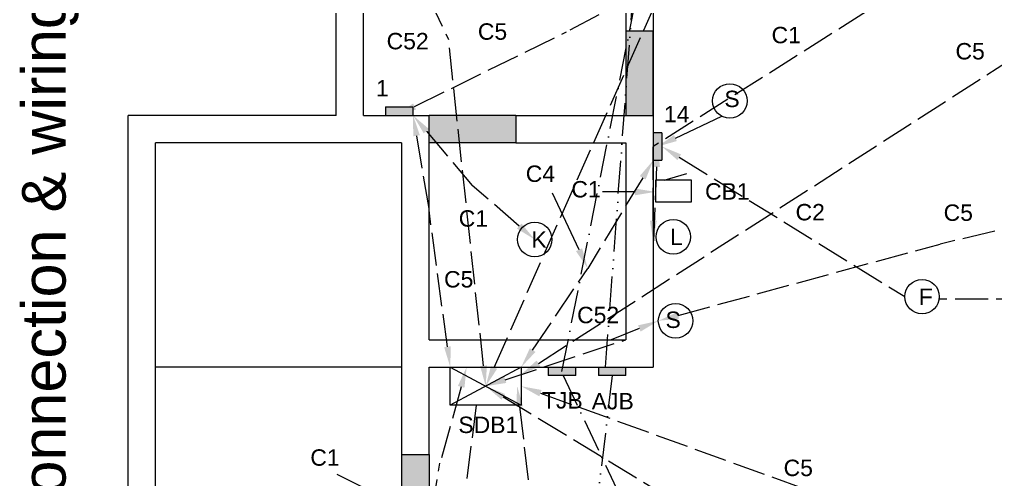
# Model space of a CAD drawing. Header units: inches. Extents: x 1145 to 1703, y 2157 to 3002.
# Drawn here: x 1145.2 to 1502, y 2588.6 to 2756.8 of the extents above; entities that cross this region are included whole.
import ezdxf
from ezdxf import colors
from ezdxf.entities.mleader import LeaderData, LeaderLine
from ezdxf.math import Vec2, Vec3

# ---------------------------------------------------------------- set-up
doc = ezdxf.new("R2010")
doc.units = ezdxf.units.IN
doc.header["$MEASUREMENT"] = 0
for name, pattern in [('ACAD_ISO02W100', [15, 12, -3]), ('ACAD_ISO10W100', [18, 12, -3, 0, -3]), ('ACAD_ISO12W100', [21, 12, -3, 0, -3, 0, -3])]:
    doc.linetypes.add(name, pattern=pattern)
for name, color, linetype in [('pvc', 181, 'ACAD_ISO02W100'), ('tel', 53, 'ACAD_ISO10W100'), ('tv', 151, 'ACAD_ISO12W100')]:
    doc.layers.add(name, color=color, linetype=linetype)
doc.styles.get("Standard").update_dxf_attribs({"font": 'arial.ttf'})

msp = doc.modelspace()

# ---------------------------------------------------------------- hatches: boundary and pattern name
at = {"true_color": 0x727430}
h = msp.add_hatch(color=67, dxfattribs=at)
h.dxf.hatch_style = 1
h.paths.add_polyline_path([(1376.93, 2752.66), (1366.93, 2752.66), (1366.93, 2721.66), (1376.93, 2721.66)])
at = {"true_color": 0x939598}
h = msp.add_hatch(color=252, dxfattribs=at)
h.dxf.hatch_style = 1
h.paths.add_polyline_path([(1279.04, 2724.79), (1279.04, 2721.66), (1289.12, 2721.66), (1289.12, 2724.79)])
at = {"true_color": 0x727430}
h = msp.add_hatch(color=67, dxfattribs=at)
h.dxf.hatch_style = 1
h.paths.add_polyline_path([(1326.68, 2721.66), (1294.93, 2721.66), (1294.93, 2711.66), (1326.68, 2711.66)])
at = {"true_color": 0x939598}
h = msp.add_hatch(color=252, dxfattribs=at)
h.dxf.hatch_style = 1
h.paths.add_polyline_path([(1380.05, 2715.38), (1376.93, 2715.38), (1376.93, 2705.3), (1380.05, 2705.3)])
at = {"true_color": 0x727430}
h = msp.add_hatch(color=67, dxfattribs=at)
h.dxf.hatch_style = 1
h.paths.add_polyline_path([(1348.58, 2626.54), (1348.58, 2629.66), (1338.5, 2629.66), (1338.5, 2626.54)])
at = {"true_color": 0x7aafdf}
h = msp.add_hatch(color=143, dxfattribs=at)
h.dxf.hatch_style = 1
h.paths.add_polyline_path([(1366.93, 2626.54), (1366.93, 2629.66), (1356.84, 2629.66), (1356.84, 2626.54)])
at = {"true_color": 0x727430}
h = msp.add_hatch(color=67, dxfattribs=at)
h.dxf.hatch_style = 1
h.paths.add_polyline_path([(1294.93, 2573.59), (1284.93, 2573.59), (1284.93, 2518.66), (1294.93, 2518.66)])
h.paths.add_polyline_path([(1294.93, 2597.66), (1284.93, 2597.66), (1284.93, 2575.5), (1294.93, 2575.5)])

# ---------------------------------------------------------------- linework, layer by layer
for p, q in [((1260.93, 2721.66), (1260.93, 2966.66)), ((1270.93, 2721.66), (1270.93, 2956.66)), ((1366.93, 2956.66), (1366.93, 2752.66)), ((1376.93, 2771.66), (1376.93, 2752.66)), ((1366.93, 2752.66), (1376.93, 2752.66)), ((1366.93, 2752.66), (1366.93, 2721.66)), ((1376.93, 2752.66), (1376.93, 2721.66)), ((1376.93, 2721.66), (1376.93, 2752.66)), ((1376.93, 2752.66), (1376.93, 2721.66)), ((1376.93, 2721.66), (1376.93, 2752.66)), ((1279.04, 2724.79), (1279.04, 2721.66)), ((1279.04, 2724.79), (1289.12, 2724.79)), ((1289.12, 2721.66), (1289.12, 2724.79)), ((1260.93, 2721.66), (1184.93, 2721.66)), ((1184.93, 2198.66), (1184.93, 2721.66)), ((1270.93, 2721.66), (1294.93, 2721.66)), ((1294.93, 2639.66), (1294.93, 2721.66)), ((1326.68, 2721.66), (1294.93, 2721.66)), ((1326.68, 2721.66), (1326.68, 2711.66)), ((1326.68, 2721.66), (1376.93, 2721.66)), ((1376.93, 2721.66), (1376.93, 2629.66)), ((1380.05, 2715.38), (1376.93, 2715.38)), ((1380.05, 2715.38), (1380.05, 2705.3)), ((1284.93, 2711.66), (1194.93, 2711.66)), ((1194.93, 2208.66), (1194.93, 2711.66)), ((1284.93, 2711.66), (1284.93, 2597.66)), ((1326.68, 2711.66), (1294.93, 2711.66)), ((1326.68, 2711.66), (1366.93, 2711.66)), ((1366.93, 2711.66), (1366.93, 2639.66)), ((1376.93, 2705.3), (1380.05, 2705.3)), ((1377.74, 2697.96), (1377.74, 2690.1)), ((1390.94, 2697.96), (1377.74, 2697.96)), ((1380.86, 2697.96), (1389.16, 2700.48)), ((1390.94, 2690.1), (1390.94, 2697.96)), ((1377.74, 2690.1), (1390.94, 2690.1)), ((1294.93, 2639.66), (1366.93, 2639.66)), ((1284.93, 2629.66), (1194.93, 2629.66)), ((1294.93, 2597.66), (1294.93, 2629.66)), ((1294.93, 2629.66), (1376.93, 2629.66)), ((1302.69, 2615.68), (1302.69, 2629.66)), ((1302.69, 2629.66), (1328.63, 2615.68)), ((1328.63, 2629.66), (1302.69, 2615.68)), ((1328.63, 2629.66), (1328.63, 2615.68)), ((1338.5, 2629.66), (1338.5, 2626.54)), ((1348.58, 2626.54), (1348.58, 2629.66)), ((1356.84, 2629.66), (1356.84, 2626.54)), ((1366.93, 2626.54), (1366.93, 2629.66)), ((1348.58, 2626.54), (1338.5, 2626.54)), ((1366.93, 2626.54), (1356.84, 2626.54)), ((1328.63, 2615.68), (1302.69, 2615.68)), ((1284.93, 2597.66), (1294.93, 2597.66)), ((1284.93, 2597.66), (1284.93, 2575.5)), ((1294.93, 2597.66), (1294.93, 2575.5))]:
    msp.add_line(p, q)
at = {"linetype": 'ByBlock', "lineweight": -2}
msp.add_lwpolyline([(1385.01, 2713.4), (1402.01, 2721.37)], dxfattribs=at)
for centre in [(1404.91, 2726.98), (1384.24, 2677.28), (1333.58, 2676.31), (1475.18, 2655.42), (1385.07, 2646.58)]:
    msp.add_circle(centre, 6.31)
msp.add_solid([(1385.52, 2712.31), (1378.49, 2710.34), (1384.5, 2714.49)])
at = {"layer": 'pvc'}
msp.add_line((1312.16, 2615.68), (1289.93, 2439.89), dxfattribs=at)
at = {"layer": 'tel'}
for p, q in [((1343.54, 2628.1), (1376.93, 2796.39)), ((1344, 2626.54), (1451.6, 2398.99))]:
    msp.add_line(p, q, dxfattribs=at)
at = {"layer": 'tv'}
for p, q in [((1359.43, 2629.66), (1384.02, 2960.76)), ((1361.88, 2626.54), (1312.18, 2204.66))]:
    msp.add_line(p, q, dxfattribs=at)

# ---------------------------------------------------------------- texts
at = {"insert": (1146.08, 2205.44), "char_height": 16, "attachment_point": 1, "rotation": 90}
msp.add_mtext_dynamic_manual_height_columns('Conduit Layout- Layer 5 : MDB-SDB connection & wiring for surge arrester', width=750.4974, gutter_width=1, heights=[40.95], dxfattribs=at)
at = {"char_height": 6, "attachment_point": 1}
for s, width, insert in [('{\\C244;\\c1973145;C5}', 8.5023, (1312.79, 2755.36)), ('{\\C116;\\c3434259;C52}', 8.5023, (1279.43, 2751.86)), ('C1', 8.5023, (1420.16, 2754.07)), ('{\\C244;\\c1973145;C5}', 8.5023, (1487.4, 2748.16)), ('{\\C244;\\c1973145;1}', 8.5023, (1275.56, 2734.65)), ('S', 8.5023, (1402.91, 2730.73)), ('{\\C244;\\c1973145;14}', 8.5023, (1380.82, 2725.18)), ('{\\C244;\\c1973145;C4}', 8.5023, (1330.3, 2703.37)), ('C1', 8.5023, (1346.97, 2697.69)), ('{\\C143;\\c14659450;CB1}', 8.5023, (1395.84, 2696.9)), ('C1', 8.5023, (1305.8, 2687.02)), ('C2', 12.7079, (1428.93, 2689.31)), ('{\\C116;\\c3434259;C5}', 8.5023, (1483.07, 2689.13)), ('L', 8.5023, (1383.04, 2680.26)), ('K', 8.5023, (1332.38, 2679.28)), ('{\\C244;\\c1973145;C5}', 8.5023, (1300.43, 2664.77)), ('F', 8.5023, (1473.98, 2658.39)), ('{\\C116;\\c3434259;C52}', 8.5023, (1349.07, 2651.7)), ('{\\C9;\\c11196847;S}', 8.5023, (1381.38, 2649.96)), ('{\\C67;\\c3175538;TJB}', 8.5023, (1336.23, 2620.5)), ('{\\C152;\\c12285479;AJB}', 8.5023, (1354.43, 2620.2)), ('{\\C244;\\c1973145;SDB1}', 8.5023, (1305.66, 2611.54)), ('{\\C4;C1}', 8.5023, (1251.53, 2599.59)), ('{\\C244;\\c1973145;C5}', 8.5023, (1424.56, 2595.8))]:
    msp.add_mtext_dynamic_manual_height_columns(s, width=width, gutter_width=1, heights=[0], dxfattribs=dict(at, insert=insert))

# ---------------------------------------------------------------- leaders
ml = msp.add_multileader_mtext('Standard')
ml.set_content('')
ml.set_leader_properties(color=92, linetype='ACAD_ISO02W100')
ml.build(insert=Vec2(0, 0))
ml.multileader.update_dxf_attribs({"has_dogleg": 0, "dogleg_length": 0.36, "arrow_head_size": 7.5, "scale": 30})
ctx = ml.context
ctx.base_point, ctx.scale, ctx.char_height, ctx.arrow_head_size, ctx.landing_gap_size, ctx.plane_origin = Vec3(1413.65, 2866.96), 30, 5.4, 7.5, 2.7, Vec3(1315.66, 2622.67)
notes = []
notes.append((ctx, [(1, (1, 1, 0), (1434.89, 2866.96), (-1, 0), 10.8, [(0, [(1315.66, 2622.67)], 0, []), (1, [(1471.73, 2956.66)], 0, [])])]))
ctx.mtext, ml.multileader.dxf.content_type = None, 0
ml = msp.add_multileader_mtext('Standard')
ml.set_content('')
ml.set_leader_properties(color=92, linetype='ACAD_ISO02W100')
ml.build(insert=Vec2(0, 0))
ml.multileader.update_dxf_attribs({"has_dogleg": 0, "dogleg_length": 0.36, "arrow_head_size": 7.5, "scale": 30})
ctx = ml.context
ctx.base_point, ctx.scale, ctx.char_height, ctx.arrow_head_size, ctx.landing_gap_size, ctx.plane_origin = Vec3(1302.05, 2749.41), 30, 5.4, 7.5, 2.7, Vec3(1315.66, 2622.67)
notes.append((ctx, [(1, (1, 1, 0), (1291.25, 2749.41), (1, 0), 10.8, [(0, [(1315.66, 2622.67)], 0, []), (1, [(1278.48, 2798.99)], 0, [])])]))
ctx.mtext, ml.multileader.dxf.content_type = None, 0
ml = msp.add_multileader_mtext('Standard')
ml.set_content('')
ml.set_leader_properties(color=242, linetype='ACAD_ISO02W100')
ml.build(insert=Vec2(0, 0))
ml.multileader.update_dxf_attribs({"has_dogleg": 0, "dogleg_length": 0.36, "arrow_head_size": 7.5, "scale": 30})
ctx = ml.context
ctx.base_point, ctx.scale, ctx.char_height, ctx.arrow_head_size, ctx.landing_gap_size, ctx.plane_origin = Vec3(1356.4, 2752.25), 30, 5.4, 7.5, 2.7, Vec3(1376.93, 2768.85)
notes.append((ctx, [(0, (1, 1, 0), (1356.04, 2752.25), (-1, 0), 10.8, [(0, [(1376.93, 2768.85)], 0, [])])]))
ctx.mtext, ml.multileader.dxf.content_type = None, 0
ml = msp.add_multileader_mtext('Standard')
ml.set_content('')
ml.set_leader_properties(linetype='ACAD_ISO02W100')
ml.build(insert=Vec2(0, 0))
ml.multileader.update_dxf_attribs({"has_dogleg": 0, "dogleg_length": 0.36, "arrow_head_size": 7.5, "scale": 30})
ctx = ml.context
ctx.base_point, ctx.scale, ctx.char_height, ctx.arrow_head_size, ctx.landing_gap_size, ctx.plane_origin = Vec3(1386.6, 2710.34), 30, 5.4, 7.5, 2.7, Vec3(1473.94, 2771.66)
notes.append((ctx, [(0, (1, 1, 0), (1387.73, 2710.34), (-1, 0), 10.8, [(0, [(1473.94, 2771.66)], 0, [])])]))
ctx.mtext, ml.multileader.dxf.content_type = None, 0
ml = msp.add_multileader_mtext('Standard')
ml.set_content('')
ml.set_leader_properties(color=242, linetype='ACAD_ISO02W100')
ml.build(insert=Vec2(0, 0))
ml.multileader.update_dxf_attribs({"has_dogleg": 0, "dogleg_length": 0.36, "arrow_head_size": 7.5, "scale": 30})
ctx = ml.context
ctx.base_point, ctx.scale, ctx.char_height, ctx.arrow_head_size, ctx.landing_gap_size, ctx.plane_origin = Vec3(1334.8, 2752.25), 30, 5.4, 7.5, 2.7, Vec3(1282.93, 2721.66)
notes.append((ctx, [(0, (1, 1, 0), (1334.44, 2752.25), (1, 0), 10.8, [(0, [(1282.93, 2721.66)], 0, [])])]))
ctx.mtext, ml.multileader.dxf.content_type = None, 0
ml = msp.add_multileader_mtext('Standard')
ml.set_content('')
ml.set_leader_properties(color=242, linetype='ACAD_ISO02W100')
ml.build(insert=Vec2(0, 0))
ml.multileader.update_dxf_attribs({"has_dogleg": 0, "dogleg_length": 0.36, "arrow_head_size": 7.5, "scale": 30})
ctx = ml.context
ctx.base_point, ctx.scale, ctx.char_height, ctx.arrow_head_size, ctx.landing_gap_size, ctx.plane_origin = Vec3(1496.01, 2741.44), 30, 5.4, 7.5, 2.7, Vec3(1328.63, 2626.97)
notes.append((ctx, [(0, (1, 1, 0), (1495.65, 2741.44), (1, 0), 10.8, [(0, [(1328.63, 2626.97)], 0, [])])]))
ctx.mtext, ml.multileader.dxf.content_type = None, 0
ml = msp.add_multileader_mtext('Standard')
ml.set_content('')
ml.set_leader_properties(color=242, linetype='ACAD_ISO02W100')
ml.build(insert=Vec2(0, 0))
ml.multileader.update_dxf_attribs({"has_dogleg": 0, "dogleg_length": 0.36, "arrow_head_size": 7.5, "scale": 30})
ctx = ml.context
ctx.base_point, ctx.scale, ctx.char_height, ctx.arrow_head_size, ctx.landing_gap_size, ctx.plane_origin = Vec3(1284.49, 2687.02), 30, 5.4, 7.5, 2.7, Vec3(1289.12, 2721.66)
notes.append((ctx, [(0, (1, 1, 0), (1284.13, 2687.02), (1, 0), 10.8, [(0, [(1289.12, 2721.66)], 0, [])])]))
ctx.mtext, ml.multileader.dxf.content_type = None, 0
ml = msp.add_multileader_mtext('Standard')
ml.set_content('')
ml.set_leader_properties(linetype='ACAD_ISO02W100')
ml.build(insert=Vec2(0, 0))
ml.multileader.update_dxf_attribs({"has_dogleg": 0, "dogleg_length": 0.36, "arrow_head_size": 7.5, "scale": 30})
ctx = ml.context
ctx.base_point, ctx.scale, ctx.char_height, ctx.arrow_head_size, ctx.landing_gap_size, ctx.plane_origin = Vec3(1300.32, 2696.06), 30, 5.4, 7.5, 2.7, Vec3(1289.12, 2721.66)
notes.append((ctx, [(0, (1, 1, 0), (1299.96, 2696.06), (1, 0), 10.8, [(0, [(1289.12, 2721.66)], 0, [])])]))
ctx.mtext, ml.multileader.dxf.content_type = None, 0
ml = msp.add_multileader_mtext('Standard')
ml.set_content('')
ml.set_leader_properties(linetype='ACAD_ISO02W100')
ml.build(insert=Vec2(0, 0))
ml.multileader.update_dxf_attribs({"has_dogleg": 0, "dogleg_length": 0.36, "arrow_head_size": 7.5, "scale": 30})
ctx = ml.context
ctx.base_point, ctx.scale, ctx.char_height, ctx.arrow_head_size, ctx.landing_gap_size, ctx.plane_origin = Vec3(1366.49, 2710.34), 30, 5.4, 7.5, 2.7, Vec3(1376.93, 2675.66)
notes.append((ctx, [(0, (1, 1, 0), (1366.13, 2710.34), (1, 0), 10.8, [(0, [(1376.93, 2675.66)], 0, [])])]))
ctx.mtext, ml.multileader.dxf.content_type = None, 0
ml = msp.add_multileader_mtext('Standard')
ml.set_content('')
ml.set_leader_properties(linetype='ACAD_ISO02W100')
ml.build(insert=Vec2(0, 0))
ml.multileader.update_dxf_attribs({"has_dogleg": 0, "dogleg_length": 0.36, "arrow_head_size": 7.5, "scale": 30})
ctx = ml.context
ctx.base_point, ctx.scale, ctx.char_height, ctx.arrow_head_size, ctx.landing_gap_size, ctx.plane_origin = Vec3(1388.09, 2675.66), 30, 5.4, 7.5, 2.7, Vec3(1378.49, 2710.34)
notes.append((ctx, [(0, (1, 1, 0), (1387.73, 2675.66), (-1, 0), 10.8, [(0, [(1378.49, 2710.34)], 0, [])])]))
ctx.mtext, ml.multileader.dxf.content_type = None, 0
ml = msp.add_multileader_mtext('Standard')
ml.set_content('')
ml.set_leader_properties(linetype='ACAD_ISO02W100')
ml.build(insert=Vec2(0, 0))
ml.multileader.update_dxf_attribs({"has_dogleg": 0, "dogleg_length": 0.36, "arrow_head_size": 7.5, "scale": 30})
ctx = ml.context
ctx.base_point, ctx.scale, ctx.char_height, ctx.arrow_head_size, ctx.landing_gap_size, ctx.plane_origin = Vec3(1458.44, 2655.42), 30, 5.4, 7.5, 2.7, Vec3(1380.05, 2710.34)
notes.append((ctx, [(0, (1, 1, 0), (1458.08, 2655.42), (1, 0), 10.8, [(0, [(1380.05, 2710.34)], 0, [])])]))
ctx.mtext, ml.multileader.dxf.content_type = None, 0
ml = msp.add_multileader_mtext('Standard')
ml.set_content('')
ml.set_leader_properties(color=242, linetype='ACAD_ISO02W100')
ml.build(insert=Vec2(0, 0))
ml.multileader.update_dxf_attribs({"has_dogleg": 0, "dogleg_length": 0.36, "arrow_head_size": 7.5, "scale": 30})
ctx = ml.context
ctx.base_point, ctx.scale, ctx.char_height, ctx.arrow_head_size, ctx.landing_gap_size, ctx.plane_origin = Vec3(1364.12, 2665.77), 30, 5.4, 7.5, 2.7, Vec3(1376.93, 2705.3)
notes.append((ctx, [(0, (1, 1, 0), (1363.76, 2665.77), (-1, 0), 10.8, [(0, [(1376.93, 2705.3)], 0, [])])]))
ctx.mtext, ml.multileader.dxf.content_type = None, 0
ml = msp.add_multileader_mtext('Standard')
ml.set_content('')
ml.set_leader_properties(linetype='ACAD_ISO02W100')
ml.build(insert=Vec2(0, 0))
ml.multileader.update_dxf_attribs({"has_dogleg": 0, "dogleg_length": 0.36, "arrow_head_size": 7.5, "scale": 30})
ctx = ml.context
ctx.base_point, ctx.scale, ctx.char_height, ctx.arrow_head_size, ctx.landing_gap_size, ctx.plane_origin = Vec3(1327.07, 2692.4), 30, 5.4, 7.5, 2.7, Vec3(1333.58, 2676.31)
notes.append((ctx, [(0, (1, 1, 0), (1321.56, 2696.06), (-1, 0), 10.8, [(0, [(1333.58, 2676.31)], 0, [])])]))
ctx.mtext, ml.multileader.dxf.content_type = None, 0
ml = msp.add_multileader_mtext('Standard')
ml.set_content('')
ml.set_leader_properties(linetype='ByLayer')
ml.build(insert=Vec2(0, 0))
ml.multileader.update_dxf_attribs({"has_dogleg": 0, "dogleg_length": 0.36, "arrow_head_size": 7.5, "scale": 30})
ctx = ml.context
ctx.base_point, ctx.scale, ctx.char_height, ctx.arrow_head_size, ctx.landing_gap_size, ctx.plane_origin = Vec3(1369.57, 2693.73), 30, 5.4, 7.5, 2.7, Vec3(1377.74, 2693.73)
notes.append((ctx, [(0, (1, 1, 0), (1369.21, 2693.73), (-1, 0), 10.8, [(0, [(1377.74, 2693.73)], 0, [])])]))
ctx.mtext, ml.multileader.dxf.content_type = None, 0
ml = msp.add_multileader_mtext('Standard')
ml.set_content('')
ml.set_leader_properties(color=92, linetype='ACAD_ISO02W100')
ml.build(insert=Vec2(0, 0))
ml.multileader.update_dxf_attribs({"has_dogleg": 0, "dogleg_length": 0.36, "arrow_head_size": 7.5, "scale": 30})
ctx = ml.context
ctx.base_point, ctx.scale, ctx.char_height, ctx.arrow_head_size, ctx.landing_gap_size, ctx.plane_origin = Vec3(1491.8, 2674.65), 30, 5.4, 7.5, 2.7, Vec3(1567.45, 2694.71)
notes.append((ctx, [(0, (1, 1, 0), (1492.58, 2674.65), (-1, 0), 10.8, [(0, [(1567.45, 2694.71)], 0, [])])]))
ctx.mtext, ml.multileader.dxf.content_type = None, 0
ml = msp.add_multileader_mtext('Standard')
ml.set_content('')
ml.set_leader_properties(color=242, linetype='ByLayer')
ml.build(insert=Vec2(0, 0))
ml.multileader.update_dxf_attribs({"has_dogleg": 0, "dogleg_length": 0.36, "arrow_head_size": 7.5, "scale": 30})
ctx = ml.context
ctx.base_point, ctx.scale, ctx.char_height, ctx.arrow_head_size, ctx.landing_gap_size, ctx.plane_origin = Vec3(1351.25, 2693.22), 30, 5.4, 7.5, 2.7, Vec3(1352.96, 2665.77)
notes.append((ctx, [(0, (1, 1, 0), (1350.89, 2693.22), (-1, 0), 10.8, [(0, [(1352.96, 2665.77)], 0, [])])]))
ctx.mtext, ml.multileader.dxf.content_type = None, 0
ml = msp.add_multileader_mtext('Standard')
ml.set_content('')
ml.set_leader_properties(color=242, linetype='ACAD_ISO02W100')
ml.build(insert=Vec2(0, 0))
ml.multileader.update_dxf_attribs({"has_dogleg": 0, "dogleg_length": 0.36, "arrow_head_size": 7.5, "scale": 30})
ctx = ml.context
ctx.base_point, ctx.scale, ctx.char_height, ctx.arrow_head_size, ctx.landing_gap_size, ctx.plane_origin = Vec3(1299.59, 2687.02), 30, 5.4, 7.5, 2.7, Vec3(1302.69, 2629.66)
notes.append((ctx, [(0, (1, 1, 0), (1305.73, 2687.02), (-1, 0), 10.8, [(0, [(1302.69, 2629.66)], 0, [])])]))
ctx.mtext, ml.multileader.dxf.content_type = None, 0
ml = msp.add_multileader_mtext('Standard')
ml.set_content('')
ml.set_leader_properties(color=92, linetype='ACAD_ISO02W100')
ml.build(insert=Vec2(0, 0))
ml.multileader.update_dxf_attribs({"has_dogleg": 0, "dogleg_length": 0.36, "arrow_head_size": 7.5, "scale": 30})
ctx = ml.context
ctx.base_point, ctx.scale, ctx.char_height, ctx.arrow_head_size, ctx.landing_gap_size, ctx.plane_origin = Vec3(1471.34, 2674.65), 30, 5.4, 7.5, 2.7, Vec3(1378.77, 2646.58)
notes.append((ctx, [(0, (1, 1, 0), (1470.98, 2674.65), (1, 0), 10.8, [(0, [(1378.77, 2646.58)], 0, [])])]))
ctx.mtext, ml.multileader.dxf.content_type = None, 0
ml = msp.add_multileader_mtext('Standard')
ml.set_content('')
ml.set_leader_properties(color=242, linetype='ACAD_ISO02W100')
ml.build(insert=Vec2(0, 0))
ml.multileader.update_dxf_attribs({"has_dogleg": 0, "dogleg_length": 0.36, "arrow_head_size": 7.5, "scale": 30})
ctx = ml.context
ctx.base_point, ctx.scale, ctx.char_height, ctx.arrow_head_size, ctx.landing_gap_size, ctx.plane_origin = Vec3(1342.52, 2665.77), 30, 5.4, 7.5, 2.7, Vec3(1328.63, 2629.66)
notes.append((ctx, [(0, (1, 1, 0), (1342.16, 2665.77), (1, 0), 10.8, [(0, [(1328.63, 2629.66)], 0, [])])]))
ctx.mtext, ml.multileader.dxf.content_type = None, 0
ml = msp.add_multileader_mtext('Standard')
ml.set_content('')
ml.set_leader_properties(linetype='ACAD_ISO02W100')
ml.build(insert=Vec2(0, 0))
ml.multileader.update_dxf_attribs({"has_dogleg": 0, "dogleg_length": 0.36, "arrow_head_size": 7.5, "scale": 30})
ctx = ml.context
ctx.base_point, ctx.scale, ctx.char_height, ctx.arrow_head_size, ctx.landing_gap_size, ctx.plane_origin = Vec3(1492.59, 2654.55), 30, 5.4, 7.5, 2.7, Vec3(1566.79, 2654.55)
notes.append((ctx, [(0, (1, 1, 0), (1492.23, 2654.55), (-1, 0), 10.8, [(0, [(1566.79, 2654.55)], 0, [])])]))
ctx.mtext, ml.multileader.dxf.content_type = None, 0
ml = msp.add_multileader_mtext('Standard')
ml.set_content('')
ml.set_leader_properties(color=92, linetype='ACAD_ISO02W100')
ml.build(insert=Vec2(0, 0))
ml.multileader.update_dxf_attribs({"has_dogleg": 0, "dogleg_length": 0.36, "arrow_head_size": 7.5, "scale": 30})
ctx = ml.context
ctx.base_point, ctx.scale, ctx.char_height, ctx.arrow_head_size, ctx.landing_gap_size, ctx.plane_origin = Vec3(1374.28, 2639.66), 30, 5.4, 7.5, 2.7, Vec3(1378.77, 2646.58)
notes.append((ctx, [(0, (1, 1, 0), (1372.34, 2639.66), (-1, 0), 10.8, [(0, [(1378.77, 2646.58)], 0, [])])]))
ctx.mtext, ml.multileader.dxf.content_type = None, 0
ml = msp.add_multileader_mtext('Standard')
ml.set_content('')
ml.set_leader_properties(color=92, linetype='ACAD_ISO02W100')
ml.build(insert=Vec2(0, 0))
ml.multileader.update_dxf_attribs({"has_dogleg": 0, "dogleg_length": 0.36, "arrow_head_size": 7.5, "scale": 30})
ctx = ml.context
ctx.base_point, ctx.scale, ctx.char_height, ctx.arrow_head_size, ctx.landing_gap_size, ctx.plane_origin = Vec3(1356.49, 2639.66), 30, 5.4, 7.5, 2.7, Vec3(1315.66, 2622.67)
notes.append((ctx, [(0, (1, 1, 0), (1356.13, 2639.66), (1, 0), 10.8, [(0, [(1315.66, 2622.67)], 0, [])])]))
ctx.mtext, ml.multileader.dxf.content_type = None, 0
ml = msp.add_multileader_mtext('Standard')
ml.set_content('')
ml.set_leader_properties(color=4, linetype='ACAD_ISO02W100')
ml.build(insert=Vec2(0, 0))
ml.multileader.update_dxf_attribs({"has_dogleg": 0, "dogleg_length": 0.36, "arrow_head_size": 7.5, "scale": 30})
ctx = ml.context
ctx.base_point, ctx.scale, ctx.char_height, ctx.arrow_head_size, ctx.landing_gap_size, ctx.plane_origin = Vec3(1310.07, 2593.98), 30, 5.4, 7.5, 2.7, Vec3(1308.69, 2629.66)
notes.append((ctx, [(0, (1, 1, 0), (1309.71, 2594.48), (-1, 0), 10.8, [(0, [(1308.69, 2629.66)], 0, [])])]))
ctx.mtext, ml.multileader.dxf.content_type = None, 0
ml = msp.add_multileader_mtext('Standard')
ml.set_content('')
ml.set_leader_properties(color=92, linetype='ACAD_ISO02W100')
ml.build(insert=Vec2(0, 0))
ml.multileader.update_dxf_attribs({"has_dogleg": 0, "dogleg_length": 0.36, "arrow_head_size": 7.5, "scale": 30})
ctx = ml.context
ctx.base_point, ctx.scale, ctx.char_height, ctx.arrow_head_size, ctx.landing_gap_size, ctx.plane_origin = Vec3(1445.49, 2537.46), 30, 5.4, 7.5, 2.7, Vec3(1315.66, 2622.67)
notes.append((ctx, [(0, (1, 1, 0), (1445.13, 2537.46), (1, 0), 10.8, [(0, [(1315.66, 2622.67)], 0, [])])]))
ctx.mtext, ml.multileader.dxf.content_type = None, 0
ml = msp.add_multileader_mtext('Standard')
ml.set_content('')
ml.set_leader_properties(color=242, linetype='ACAD_ISO02W100')
ml.build(insert=Vec2(0, 0))
ml.multileader.update_dxf_attribs({"has_dogleg": 0, "dogleg_length": 0.36, "arrow_head_size": 7.5, "scale": 30})
ctx = ml.context
ctx.base_point, ctx.scale, ctx.char_height, ctx.arrow_head_size, ctx.landing_gap_size, ctx.plane_origin = Vec3(1328.55, 2538.36), 30, 5.4, 7.5, 2.7, Vec3(1327.17, 2622.67)
notes.append((ctx, [(0, (1, 1, 0), (1326.19, 2538.36), (1, 0), 10.8, [(0, [(1327.17, 2622.67)], 0, [])])]))
ctx.mtext, ml.multileader.dxf.content_type = None, 0
ml = msp.add_multileader_mtext('Standard')
ml.set_content('')
ml.set_leader_properties(color=242, linetype='ACAD_ISO02W100')
ml.build(insert=Vec2(0, 0))
ml.multileader.update_dxf_attribs({"has_dogleg": 0, "dogleg_length": 0.36, "arrow_head_size": 7.5, "scale": 30})
ctx = ml.context
ctx.base_point, ctx.scale, ctx.char_height, ctx.arrow_head_size, ctx.landing_gap_size, ctx.plane_origin = Vec3(1497.09, 2557.16), 30, 5.4, 7.5, 2.7, Vec3(1328.63, 2622.67)
notes.append((ctx, [(0, (1, 1, 0), (1498.73, 2557.16), (1, 0), 10.8, [(0, [(1328.63, 2622.67)], 0, [])])]))
ctx.mtext, ml.multileader.dxf.content_type = None, 0
ml = msp.add_multileader_mtext('Standard')
ml.set_content('')
ml.set_leader_properties(color=4, linetype='ACAD_ISO02W100')
ml.build(insert=Vec2(0, 0))
ml.multileader.update_dxf_attribs({"has_dogleg": 0, "dogleg_length": 0.36, "arrow_head_size": 7.5, "scale": 30})
ctx = ml.context
ctx.base_point, ctx.scale, ctx.char_height, ctx.arrow_head_size, ctx.landing_gap_size, ctx.plane_origin = Vec3(1288.37, 2594.25), 30, 5.4, 7.5, 2.7, Vec3(1284.93, 2510.16)
notes.append((ctx, [(0, (1, 1, 0), (1288.11, 2594.48), (1, 0), 10.8, [(0, [(1284.93, 2510.16)], 0, [])])]))
ctx.mtext, ml.multileader.dxf.content_type = None, 0
ml = msp.add_multileader_mtext('Standard')
ml.set_content('')
ml.set_leader_properties(color=4, linetype='ByLayer')
ml.build(insert=Vec2(0, 0))
ml.multileader.update_dxf_attribs({"has_dogleg": 0, "dogleg_length": 0.36, "arrow_head_size": 7.5, "scale": 30})
ctx = ml.context
ctx.base_point, ctx.scale, ctx.char_height, ctx.arrow_head_size, ctx.landing_gap_size, ctx.plane_origin = Vec3(1261.33, 2590.4), 30, 5.4, 7.5, 2.7, Vec3(1294.93, 2573.59)
notes.append((ctx, [(0, (1, 1, 0), (1272.13, 2590.4), (-1, 0), 10.8, [(0, [(1294.93, 2573.59)], 0, [])])]))
ctx.mtext, ml.multileader.dxf.content_type = None, 0
for ctx, leaders in notes:
    for number, flags, end, landing, length, lines in leaders:
        leader = LeaderData()
        leader.index, (leader.has_last_leader_line, leader.has_dogleg_vector, leader.attachment_direction) = number, flags
        leader.last_leader_point, leader.dogleg_vector, leader.dogleg_length = Vec3(end), Vec3(landing), length
        for number, points, colour, breaks in lines:
            line = LeaderLine()
            line.index, line.vertices, line.color, line.breaks = number, Vec3.list(points), colors.encode_raw_color(colour), breaks
            leader.lines.append(line)
        ctx.leaders.append(leader)

doc.saveas('drawing.dxf')
